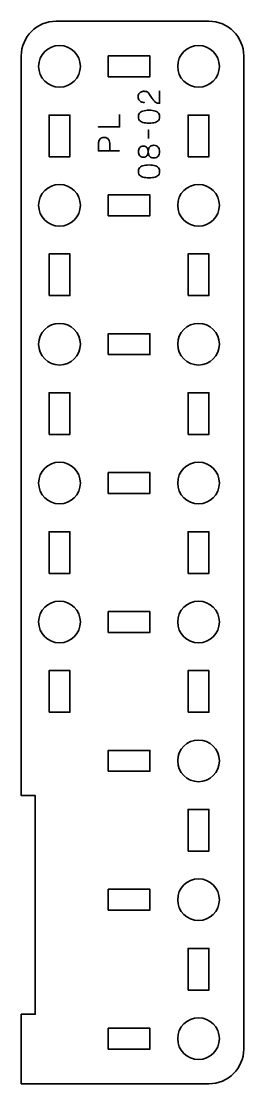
# Model space of a CAD drawing. Header units: centimetres. Extents: x -40 to 171, y -20 to 141.
# Drawn here: x 18.95 to 22.15, y 57.5 to 72.8 of the extents above; entities that cross this region are included whole.
import ezdxf

# ---------------------------------------------------------------- set-up
doc = ezdxf.new("R2010")
doc.units = ezdxf.units.CM
doc.header["$MEASUREMENT"] = 0
doc.layers.add('Layer 1', color=7, linetype='Continuous')

msp = doc.modelspace()

# ---------------------------------------------------------------- linework, layer by layer
at = {"layer": 'Layer 1', "color": 250, "lineweight": 35}
for points, knots in [([(21.65, 57.5), (21.65, 57.5), (19.35, 57.5), (19.35, 57.5), (19.35, 57.5), (19.35, 57.5), (18.95, 57.5), (18.95, 57.5), (18.95, 57.5), (18.95, 57.5), (18.95, 58.5), (18.95, 58.5), (18.95, 58.5), (18.95, 58.5), (19.15, 58.5), (19.15, 58.5), (19.15, 58.5), (19.15, 58.5), (19.15, 61.65), (19.15, 61.65), (19.15, 61.65), (19.15, 61.65), (18.95, 61.65), (18.95, 61.65), (18.95, 61.65), (18.95, 61.65), (18.95, 72.3), (18.95, 72.3), (18.95, 72.3), (18.95, 72.57609), (19.17391, 72.8), (19.45, 72.8), (19.45, 72.8), (19.45, 72.8), (21.65, 72.8), (21.65, 72.8), (21.65, 72.8), (21.92609, 72.8), (22.15, 72.57609), (22.15, 72.3), (22.15, 72.3), (22.15, 72.3), (22.15, 58), (22.15, 58), (22.15, 58), (22.15, 57.72391), (21.92609, 57.5), (21.65, 57.5)], [0, 0, 0, 0, 0.08333333, 0.08333333, 0.08333333, 0.08333333, 0.16666667, 0.16666667, 0.16666667, 0.16666667, 0.25, 0.25, 0.25, 0.25, 0.33333333, 0.33333333, 0.33333333, 0.33333333, 0.41666667, 0.41666667, 0.41666667, 0.41666667, 0.5, 0.5, 0.5, 0.5, 0.58333333, 0.58333333, 0.58333333, 0.58333333, 0.66666667, 0.66666667, 0.66666667, 0.66666667, 0.75, 0.75, 0.75, 0.75, 0.83333333, 0.83333333, 0.83333333, 0.83333333, 0.91666667, 0.91666667, 0.91666667, 0.91666667, 1, 1, 1, 1]), ([(19.2, 72.15), (19.2, 72.31566), (19.33434, 72.45), (19.5, 72.45), (19.5, 72.45), (19.66566, 72.45), (19.8, 72.31566), (19.8, 72.15), (19.8, 72.15), (19.8, 71.98434), (19.66566, 71.85), (19.5, 71.85), (19.5, 71.85), (19.33434, 71.85), (19.2, 71.98434), (19.2, 72.15)], [0, 0, 0, 0, 0.25, 0.25, 0.25, 0.25, 0.5, 0.5, 0.5, 0.5, 0.75, 0.75, 0.75, 0.75, 1, 1, 1, 1]), ([(21.2, 72.15), (21.2, 72.31566), (21.33434, 72.45), (21.5, 72.45), (21.5, 72.45), (21.66566, 72.45), (21.8, 72.31566), (21.8, 72.15), (21.8, 72.15), (21.8, 71.98434), (21.66566, 71.85), (21.5, 71.85), (21.5, 71.85), (21.33434, 71.85), (21.2, 71.98434), (21.2, 72.15)], [0, 0, 0, 0, 0.25, 0.25, 0.25, 0.25, 0.5, 0.5, 0.5, 0.5, 0.75, 0.75, 0.75, 0.75, 1, 1, 1, 1]), ([(20.2, 72), (20.2, 72), (20.2, 72.3), (20.2, 72.3), (20.2, 72.3), (20.2, 72.3), (20.8, 72.3), (20.8, 72.3), (20.8, 72.3), (20.8, 72.3), (20.8, 72), (20.8, 72), (20.8, 72), (20.8, 72), (20.2, 72), (20.2, 72)], [0, 0, 0, 0, 0.25, 0.25, 0.25, 0.25, 0.5, 0.5, 0.5, 0.5, 0.75, 0.75, 0.75, 0.75, 1, 1, 1, 1]), ([(19.35, 70.85), (19.35, 70.85), (19.35, 71.45), (19.35, 71.45), (19.35, 71.45), (19.35, 71.45), (19.65, 71.45), (19.65, 71.45), (19.65, 71.45), (19.65, 71.45), (19.65, 70.85), (19.65, 70.85), (19.65, 70.85), (19.65, 70.85), (19.35, 70.85), (19.35, 70.85)], [0, 0, 0, 0, 0.25, 0.25, 0.25, 0.25, 0.5, 0.5, 0.5, 0.5, 0.75, 0.75, 0.75, 0.75, 1, 1, 1, 1]), ([(21.35, 70.85), (21.35, 70.85), (21.35, 71.45), (21.35, 71.45), (21.35, 71.45), (21.35, 71.45), (21.65, 71.45), (21.65, 71.45), (21.65, 71.45), (21.65, 71.45), (21.65, 70.85), (21.65, 70.85), (21.65, 70.85), (21.65, 70.85), (21.35, 70.85), (21.35, 70.85)], [0, 0, 0, 0, 0.25, 0.25, 0.25, 0.25, 0.5, 0.5, 0.5, 0.5, 0.75, 0.75, 0.75, 0.75, 1, 1, 1, 1]), ([(19.2, 70.15), (19.2, 70.31566), (19.33434, 70.45), (19.5, 70.45), (19.5, 70.45), (19.66566, 70.45), (19.8, 70.31566), (19.8, 70.15), (19.8, 70.15), (19.8, 69.98434), (19.66566, 69.85), (19.5, 69.85), (19.5, 69.85), (19.33434, 69.85), (19.2, 69.98434), (19.2, 70.15)], [0, 0, 0, 0, 0.25, 0.25, 0.25, 0.25, 0.5, 0.5, 0.5, 0.5, 0.75, 0.75, 0.75, 0.75, 1, 1, 1, 1]), ([(21.2, 70.15), (21.2, 70.31566), (21.33434, 70.45), (21.5, 70.45), (21.5, 70.45), (21.66566, 70.45), (21.8, 70.31566), (21.8, 70.15), (21.8, 70.15), (21.8, 69.98434), (21.66566, 69.85), (21.5, 69.85), (21.5, 69.85), (21.33434, 69.85), (21.2, 69.98434), (21.2, 70.15)], [0, 0, 0, 0, 0.25, 0.25, 0.25, 0.25, 0.5, 0.5, 0.5, 0.5, 0.75, 0.75, 0.75, 0.75, 1, 1, 1, 1]), ([(20.2, 70), (20.2, 70), (20.2, 70.3), (20.2, 70.3), (20.2, 70.3), (20.2, 70.3), (20.8, 70.3), (20.8, 70.3), (20.8, 70.3), (20.8, 70.3), (20.8, 70), (20.8, 70), (20.8, 70), (20.8, 70), (20.2, 70), (20.2, 70)], [0, 0, 0, 0, 0.25, 0.25, 0.25, 0.25, 0.5, 0.5, 0.5, 0.5, 0.75, 0.75, 0.75, 0.75, 1, 1, 1, 1]), ([(19.35, 68.85), (19.35, 68.85), (19.35, 69.45), (19.35, 69.45), (19.35, 69.45), (19.35, 69.45), (19.65, 69.45), (19.65, 69.45), (19.65, 69.45), (19.65, 69.45), (19.65, 68.85), (19.65, 68.85), (19.65, 68.85), (19.65, 68.85), (19.35, 68.85), (19.35, 68.85)], [0, 0, 0, 0, 0.25, 0.25, 0.25, 0.25, 0.5, 0.5, 0.5, 0.5, 0.75, 0.75, 0.75, 0.75, 1, 1, 1, 1]), ([(21.35, 68.85), (21.35, 68.85), (21.35, 69.45), (21.35, 69.45), (21.35, 69.45), (21.35, 69.45), (21.65, 69.45), (21.65, 69.45), (21.65, 69.45), (21.65, 69.45), (21.65, 68.85), (21.65, 68.85), (21.65, 68.85), (21.65, 68.85), (21.35, 68.85), (21.35, 68.85)], [0, 0, 0, 0, 0.25, 0.25, 0.25, 0.25, 0.5, 0.5, 0.5, 0.5, 0.75, 0.75, 0.75, 0.75, 1, 1, 1, 1]), ([(19.2, 68.15), (19.2, 68.31566), (19.33434, 68.45), (19.5, 68.45), (19.5, 68.45), (19.66566, 68.45), (19.8, 68.31566), (19.8, 68.15), (19.8, 68.15), (19.8, 67.98434), (19.66566, 67.85), (19.5, 67.85), (19.5, 67.85), (19.33434, 67.85), (19.2, 67.98434), (19.2, 68.15)], [0, 0, 0, 0, 0.25, 0.25, 0.25, 0.25, 0.5, 0.5, 0.5, 0.5, 0.75, 0.75, 0.75, 0.75, 1, 1, 1, 1]), ([(21.2, 68.15), (21.2, 68.31566), (21.33434, 68.45), (21.5, 68.45), (21.5, 68.45), (21.66566, 68.45), (21.8, 68.31566), (21.8, 68.15), (21.8, 68.15), (21.8, 67.98434), (21.66566, 67.85), (21.5, 67.85), (21.5, 67.85), (21.33434, 67.85), (21.2, 67.98434), (21.2, 68.15)], [0, 0, 0, 0, 0.25, 0.25, 0.25, 0.25, 0.5, 0.5, 0.5, 0.5, 0.75, 0.75, 0.75, 0.75, 1, 1, 1, 1]), ([(20.2, 68), (20.2, 68), (20.2, 68.3), (20.2, 68.3), (20.2, 68.3), (20.2, 68.3), (20.8, 68.3), (20.8, 68.3), (20.8, 68.3), (20.8, 68.3), (20.8, 68), (20.8, 68), (20.8, 68), (20.8, 68), (20.2, 68), (20.2, 68)], [0, 0, 0, 0, 0.25, 0.25, 0.25, 0.25, 0.5, 0.5, 0.5, 0.5, 0.75, 0.75, 0.75, 0.75, 1, 1, 1, 1]), ([(19.35, 66.85), (19.35, 66.85), (19.35, 67.45), (19.35, 67.45), (19.35, 67.45), (19.35, 67.45), (19.65, 67.45), (19.65, 67.45), (19.65, 67.45), (19.65, 67.45), (19.65, 66.85), (19.65, 66.85), (19.65, 66.85), (19.65, 66.85), (19.35, 66.85), (19.35, 66.85)], [0, 0, 0, 0, 0.25, 0.25, 0.25, 0.25, 0.5, 0.5, 0.5, 0.5, 0.75, 0.75, 0.75, 0.75, 1, 1, 1, 1]), ([(21.35, 66.85), (21.35, 66.85), (21.35, 67.45), (21.35, 67.45), (21.35, 67.45), (21.35, 67.45), (21.65, 67.45), (21.65, 67.45), (21.65, 67.45), (21.65, 67.45), (21.65, 66.85), (21.65, 66.85), (21.65, 66.85), (21.65, 66.85), (21.35, 66.85), (21.35, 66.85)], [0, 0, 0, 0, 0.25, 0.25, 0.25, 0.25, 0.5, 0.5, 0.5, 0.5, 0.75, 0.75, 0.75, 0.75, 1, 1, 1, 1]), ([(19.2, 66.15), (19.2, 66.31566), (19.33434, 66.45), (19.5, 66.45), (19.5, 66.45), (19.66566, 66.45), (19.8, 66.31566), (19.8, 66.15), (19.8, 66.15), (19.8, 65.98434), (19.66566, 65.85), (19.5, 65.85), (19.5, 65.85), (19.33434, 65.85), (19.2, 65.98434), (19.2, 66.15)], [0, 0, 0, 0, 0.25, 0.25, 0.25, 0.25, 0.5, 0.5, 0.5, 0.5, 0.75, 0.75, 0.75, 0.75, 1, 1, 1, 1]), ([(21.2, 66.15), (21.2, 66.31566), (21.33434, 66.45), (21.5, 66.45), (21.5, 66.45), (21.66566, 66.45), (21.8, 66.31566), (21.8, 66.15), (21.8, 66.15), (21.8, 65.98434), (21.66566, 65.85), (21.5, 65.85), (21.5, 65.85), (21.33434, 65.85), (21.2, 65.98434), (21.2, 66.15)], [0, 0, 0, 0, 0.25, 0.25, 0.25, 0.25, 0.5, 0.5, 0.5, 0.5, 0.75, 0.75, 0.75, 0.75, 1, 1, 1, 1]), ([(20.2, 66), (20.2, 66), (20.2, 66.3), (20.2, 66.3), (20.2, 66.3), (20.2, 66.3), (20.8, 66.3), (20.8, 66.3), (20.8, 66.3), (20.8, 66.3), (20.8, 66), (20.8, 66), (20.8, 66), (20.8, 66), (20.2, 66), (20.2, 66)], [0, 0, 0, 0, 0.25, 0.25, 0.25, 0.25, 0.5, 0.5, 0.5, 0.5, 0.75, 0.75, 0.75, 0.75, 1, 1, 1, 1]), ([(19.35, 64.85), (19.35, 64.85), (19.35, 65.45), (19.35, 65.45), (19.35, 65.45), (19.35, 65.45), (19.65, 65.45), (19.65, 65.45), (19.65, 65.45), (19.65, 65.45), (19.65, 64.85), (19.65, 64.85), (19.65, 64.85), (19.65, 64.85), (19.35, 64.85), (19.35, 64.85)], [0, 0, 0, 0, 0.25, 0.25, 0.25, 0.25, 0.5, 0.5, 0.5, 0.5, 0.75, 0.75, 0.75, 0.75, 1, 1, 1, 1]), ([(21.35, 64.85), (21.35, 64.85), (21.35, 65.45), (21.35, 65.45), (21.35, 65.45), (21.35, 65.45), (21.65, 65.45), (21.65, 65.45), (21.65, 65.45), (21.65, 65.45), (21.65, 64.85), (21.65, 64.85), (21.65, 64.85), (21.65, 64.85), (21.35, 64.85), (21.35, 64.85)], [0, 0, 0, 0, 0.25, 0.25, 0.25, 0.25, 0.5, 0.5, 0.5, 0.5, 0.75, 0.75, 0.75, 0.75, 1, 1, 1, 1]), ([(19.2, 64.15), (19.2, 64.31566), (19.33434, 64.45), (19.5, 64.45), (19.5, 64.45), (19.66566, 64.45), (19.8, 64.31566), (19.8, 64.15), (19.8, 64.15), (19.8, 63.98434), (19.66566, 63.85), (19.5, 63.85), (19.5, 63.85), (19.33434, 63.85), (19.2, 63.98434), (19.2, 64.15)], [0, 0, 0, 0, 0.25, 0.25, 0.25, 0.25, 0.5, 0.5, 0.5, 0.5, 0.75, 0.75, 0.75, 0.75, 1, 1, 1, 1]), ([(21.2, 64.15), (21.2, 64.31566), (21.33434, 64.45), (21.5, 64.45), (21.5, 64.45), (21.66566, 64.45), (21.8, 64.31566), (21.8, 64.15), (21.8, 64.15), (21.8, 63.98434), (21.66566, 63.85), (21.5, 63.85), (21.5, 63.85), (21.33434, 63.85), (21.2, 63.98434), (21.2, 64.15)], [0, 0, 0, 0, 0.25, 0.25, 0.25, 0.25, 0.5, 0.5, 0.5, 0.5, 0.75, 0.75, 0.75, 0.75, 1, 1, 1, 1]), ([(20.2, 64), (20.2, 64), (20.2, 64.3), (20.2, 64.3), (20.2, 64.3), (20.2, 64.3), (20.8, 64.3), (20.8, 64.3), (20.8, 64.3), (20.8, 64.3), (20.8, 64), (20.8, 64), (20.8, 64), (20.8, 64), (20.2, 64), (20.2, 64)], [0, 0, 0, 0, 0.25, 0.25, 0.25, 0.25, 0.5, 0.5, 0.5, 0.5, 0.75, 0.75, 0.75, 0.75, 1, 1, 1, 1]), ([(19.35, 62.85), (19.35, 62.85), (19.35, 63.45), (19.35, 63.45), (19.35, 63.45), (19.35, 63.45), (19.65, 63.45), (19.65, 63.45), (19.65, 63.45), (19.65, 63.45), (19.65, 62.85), (19.65, 62.85), (19.65, 62.85), (19.65, 62.85), (19.35, 62.85), (19.35, 62.85)], [0, 0, 0, 0, 0.25, 0.25, 0.25, 0.25, 0.5, 0.5, 0.5, 0.5, 0.75, 0.75, 0.75, 0.75, 1, 1, 1, 1]), ([(21.35, 62.85), (21.35, 62.85), (21.35, 63.45), (21.35, 63.45), (21.35, 63.45), (21.35, 63.45), (21.65, 63.45), (21.65, 63.45), (21.65, 63.45), (21.65, 63.45), (21.65, 62.85), (21.65, 62.85), (21.65, 62.85), (21.65, 62.85), (21.35, 62.85), (21.35, 62.85)], [0, 0, 0, 0, 0.25, 0.25, 0.25, 0.25, 0.5, 0.5, 0.5, 0.5, 0.75, 0.75, 0.75, 0.75, 1, 1, 1, 1]), ([(21.2, 62.15), (21.2, 62.31566), (21.33434, 62.45), (21.5, 62.45), (21.5, 62.45), (21.66566, 62.45), (21.8, 62.31566), (21.8, 62.15), (21.8, 62.15), (21.8, 61.98434), (21.66566, 61.85), (21.5, 61.85), (21.5, 61.85), (21.33434, 61.85), (21.2, 61.98434), (21.2, 62.15)], [0, 0, 0, 0, 0.25, 0.25, 0.25, 0.25, 0.5, 0.5, 0.5, 0.5, 0.75, 0.75, 0.75, 0.75, 1, 1, 1, 1]), ([(20.2, 62), (20.2, 62), (20.2, 62.3), (20.2, 62.3), (20.2, 62.3), (20.2, 62.3), (20.8, 62.3), (20.8, 62.3), (20.8, 62.3), (20.8, 62.3), (20.8, 62), (20.8, 62), (20.8, 62), (20.8, 62), (20.2, 62), (20.2, 62)], [0, 0, 0, 0, 0.25, 0.25, 0.25, 0.25, 0.5, 0.5, 0.5, 0.5, 0.75, 0.75, 0.75, 0.75, 1, 1, 1, 1]), ([(21.35, 60.85), (21.35, 60.85), (21.35, 61.45), (21.35, 61.45), (21.35, 61.45), (21.35, 61.45), (21.65, 61.45), (21.65, 61.45), (21.65, 61.45), (21.65, 61.45), (21.65, 60.85), (21.65, 60.85), (21.65, 60.85), (21.65, 60.85), (21.35, 60.85), (21.35, 60.85)], [0, 0, 0, 0, 0.25, 0.25, 0.25, 0.25, 0.5, 0.5, 0.5, 0.5, 0.75, 0.75, 0.75, 0.75, 1, 1, 1, 1]), ([(21.2, 60.15), (21.2, 60.31566), (21.33434, 60.45), (21.5, 60.45), (21.5, 60.45), (21.66566, 60.45), (21.8, 60.31566), (21.8, 60.15), (21.8, 60.15), (21.8, 59.98434), (21.66566, 59.85), (21.5, 59.85), (21.5, 59.85), (21.33434, 59.85), (21.2, 59.98434), (21.2, 60.15)], [0, 0, 0, 0, 0.25, 0.25, 0.25, 0.25, 0.5, 0.5, 0.5, 0.5, 0.75, 0.75, 0.75, 0.75, 1, 1, 1, 1]), ([(20.2, 60), (20.2, 60), (20.2, 60.3), (20.2, 60.3), (20.2, 60.3), (20.2, 60.3), (20.8, 60.3), (20.8, 60.3), (20.8, 60.3), (20.8, 60.3), (20.8, 60), (20.8, 60), (20.8, 60), (20.8, 60), (20.2, 60), (20.2, 60)], [0, 0, 0, 0, 0.25, 0.25, 0.25, 0.25, 0.5, 0.5, 0.5, 0.5, 0.75, 0.75, 0.75, 0.75, 1, 1, 1, 1]), ([(21.35, 58.85), (21.35, 58.85), (21.35, 59.45), (21.35, 59.45), (21.35, 59.45), (21.35, 59.45), (21.65, 59.45), (21.65, 59.45), (21.65, 59.45), (21.65, 59.45), (21.65, 58.85), (21.65, 58.85), (21.65, 58.85), (21.65, 58.85), (21.35, 58.85), (21.35, 58.85)], [0, 0, 0, 0, 0.25, 0.25, 0.25, 0.25, 0.5, 0.5, 0.5, 0.5, 0.75, 0.75, 0.75, 0.75, 1, 1, 1, 1]), ([(21.2, 58.15), (21.2, 58.31566), (21.33434, 58.45), (21.5, 58.45), (21.5, 58.45), (21.66566, 58.45), (21.8, 58.31566), (21.8, 58.15), (21.8, 58.15), (21.8, 57.98434), (21.66566, 57.85), (21.5, 57.85), (21.5, 57.85), (21.33434, 57.85), (21.2, 57.98434), (21.2, 58.15)], [0, 0, 0, 0, 0.25, 0.25, 0.25, 0.25, 0.5, 0.5, 0.5, 0.5, 0.75, 0.75, 0.75, 0.75, 1, 1, 1, 1]), ([(20.2, 58), (20.2, 58), (20.2, 58.3), (20.2, 58.3), (20.2, 58.3), (20.2, 58.3), (20.8, 58.3), (20.8, 58.3), (20.8, 58.3), (20.8, 58.3), (20.8, 58), (20.8, 58), (20.8, 58), (20.8, 58), (20.2, 58), (20.2, 58)], [0, 0, 0, 0, 0.25, 0.25, 0.25, 0.25, 0.5, 0.5, 0.5, 0.5, 0.75, 0.75, 0.75, 0.75, 1, 1, 1, 1])]:
    msp.add_open_spline(points, degree=3, knots=knots, dxfattribs=at)
at = {"layer": 'Layer 1', "color": 30, "lineweight": 35}
for points, knots in [([(20.94023, 71.79985), (20.94023, 71.79985), (20.94023, 71.61824), (20.94023, 71.61824), (20.94023, 71.61824), (20.92795, 71.61859), (20.91709, 71.62014), (20.90777, 71.62276), (20.90777, 71.62276), (20.89846, 71.62544), (20.89028, 71.62903), (20.88322, 71.63348), (20.88322, 71.63348), (20.87617, 71.638), (20.86989, 71.64315), (20.86438, 71.649), (20.86438, 71.649), (20.85881, 71.65486), (20.85373, 71.66114), (20.84893, 71.66791), (20.84893, 71.66791), (20.8442, 71.67468), (20.83948, 71.68167), (20.83482, 71.68894), (20.83482, 71.68894), (20.83482, 71.68894), (20.78656, 71.76133), (20.78656, 71.76133), (20.78656, 71.76133), (20.78134, 71.76873), (20.7757, 71.77452), (20.76949, 71.77861), (20.76949, 71.77861), (20.76335, 71.78277), (20.75686, 71.78567), (20.75008, 71.78743), (20.75008, 71.78743), (20.74324, 71.78912), (20.73633, 71.79018), (20.7292, 71.79053), (20.7292, 71.79053), (20.72207, 71.79089), (20.71495, 71.79103), (20.70782, 71.79096), (20.70782, 71.79096), (20.70197, 71.79096), (20.69569, 71.79018), (20.68891, 71.78863), (20.68891, 71.78863), (20.68221, 71.78701), (20.67551, 71.78447), (20.66888, 71.78087), (20.66888, 71.78087), (20.66224, 71.77727), (20.65618, 71.77247), (20.65067, 71.76648), (20.65067, 71.76648), (20.64524, 71.76048), (20.64087, 71.75307), (20.63755, 71.74425), (20.63755, 71.74425), (20.63423, 71.73543), (20.63254, 71.72506), (20.63247, 71.71307), (20.63247, 71.71307), (20.63254, 71.701), (20.63423, 71.69035), (20.63748, 71.68117), (20.63748, 71.68117), (20.64072, 71.672), (20.64524, 71.66417), (20.65095, 71.65768), (20.65095, 71.65768), (20.65667, 71.65119), (20.6633, 71.64597), (20.67071, 71.64188), (20.67071, 71.64188), (20.67812, 71.63778), (20.68602, 71.63482), (20.69435, 71.63292), (20.69435, 71.63292), (20.70267, 71.63101), (20.71114, 71.63009), (20.71968, 71.63009), (20.71968, 71.63009), (20.71114, 71.63009), (20.70267, 71.63101), (20.69435, 71.63292), (20.69435, 71.63292), (20.68602, 71.63482), (20.67812, 71.63778), (20.67071, 71.64188), (20.67071, 71.64188), (20.6633, 71.64597), (20.65667, 71.65119), (20.65095, 71.65768), (20.65095, 71.65768), (20.64524, 71.66417), (20.64072, 71.672), (20.63748, 71.68117), (20.63748, 71.68117), (20.63423, 71.69035), (20.63254, 71.701), (20.63247, 71.71307), (20.63247, 71.71307), (20.63254, 71.72506), (20.63423, 71.73543), (20.63755, 71.74425), (20.63755, 71.74425), (20.64087, 71.75307), (20.64524, 71.76048), (20.65067, 71.76648), (20.65067, 71.76648), (20.65618, 71.77247), (20.66224, 71.77727), (20.66888, 71.78087), (20.66888, 71.78087), (20.67551, 71.78447), (20.68221, 71.78701), (20.68891, 71.78863), (20.68891, 71.78863), (20.69569, 71.79018), (20.70197, 71.79096), (20.70782, 71.79096), (20.70782, 71.79096), (20.71495, 71.79103), (20.72207, 71.79089), (20.7292, 71.79053), (20.7292, 71.79053), (20.73633, 71.79018), (20.74324, 71.78912), (20.75008, 71.78743), (20.75008, 71.78743), (20.75686, 71.78567), (20.76335, 71.78277), (20.76949, 71.77861), (20.76949, 71.77861), (20.7757, 71.77452), (20.78134, 71.76873), (20.78656, 71.76133), (20.78656, 71.76133), (20.78656, 71.76133), (20.83482, 71.68894), (20.83482, 71.68894), (20.83482, 71.68894), (20.83948, 71.68167), (20.8442, 71.67468), (20.84893, 71.66791), (20.84893, 71.66791), (20.85373, 71.66114), (20.85881, 71.65486), (20.86438, 71.649), (20.86438, 71.649), (20.86989, 71.64315), (20.87617, 71.638), (20.88322, 71.63348), (20.88322, 71.63348), (20.89028, 71.62903), (20.89846, 71.62544), (20.90777, 71.62276), (20.90777, 71.62276), (20.91709, 71.62014), (20.92795, 71.61859), (20.94023, 71.61824), (20.94023, 71.61824), (20.94023, 71.61824), (20.94023, 71.79985), (20.94023, 71.79985)], [0, 0, 0, 0, 0.02380952, 0.02380952, 0.02380952, 0.02380952, 0.04761905, 0.04761905, 0.04761905, 0.04761905, 0.07142857, 0.07142857, 0.07142857, 0.07142857, 0.0952381, 0.0952381, 0.0952381, 0.0952381, 0.11904762, 0.11904762, 0.11904762, 0.11904762, 0.14285714, 0.14285714, 0.14285714, 0.14285714, 0.16666667, 0.16666667, 0.16666667, 0.16666667, 0.19047619, 0.19047619, 0.19047619, 0.19047619, 0.21428571, 0.21428571, 0.21428571, 0.21428571, 0.23809524, 0.23809524, 0.23809524, 0.23809524, 0.26190476, 0.26190476, 0.26190476, 0.26190476, 0.28571429, 0.28571429, 0.28571429, 0.28571429, 0.30952381, 0.30952381, 0.30952381, 0.30952381, 0.33333333, 0.33333333, 0.33333333, 0.33333333, 0.35714286, 0.35714286, 0.35714286, 0.35714286, 0.38095238, 0.38095238, 0.38095238, 0.38095238, 0.4047619, 0.4047619, 0.4047619, 0.4047619, 0.42857143, 0.42857143, 0.42857143, 0.42857143, 0.45238095, 0.45238095, 0.45238095, 0.45238095, 0.47619048, 0.47619048, 0.47619048, 0.47619048, 0.5, 0.5, 0.5, 0.5, 0.52380952, 0.52380952, 0.52380952, 0.52380952, 0.54761905, 0.54761905, 0.54761905, 0.54761905, 0.57142857, 0.57142857, 0.57142857, 0.57142857, 0.5952381, 0.5952381, 0.5952381, 0.5952381, 0.61904762, 0.61904762, 0.61904762, 0.61904762, 0.64285714, 0.64285714, 0.64285714, 0.64285714, 0.66666667, 0.66666667, 0.66666667, 0.66666667, 0.69047619, 0.69047619, 0.69047619, 0.69047619, 0.71428571, 0.71428571, 0.71428571, 0.71428571, 0.73809524, 0.73809524, 0.73809524, 0.73809524, 0.76190476, 0.76190476, 0.76190476, 0.76190476, 0.78571429, 0.78571429, 0.78571429, 0.78571429, 0.80952381, 0.80952381, 0.80952381, 0.80952381, 0.83333333, 0.83333333, 0.83333333, 0.83333333, 0.85714286, 0.85714286, 0.85714286, 0.85714286, 0.88095238, 0.88095238, 0.88095238, 0.88095238, 0.9047619, 0.9047619, 0.9047619, 0.9047619, 0.92857143, 0.92857143, 0.92857143, 0.92857143, 0.95238095, 0.95238095, 0.95238095, 0.95238095, 0.97619048, 0.97619048, 0.97619048, 0.97619048, 1, 1, 1, 1]), ([(20.36492, 71.45695), (20.36492, 71.45695), (20.36492, 71.27873), (20.36492, 71.27873), (20.36492, 71.27873), (20.36492, 71.27873), (20.0597, 71.27873), (20.0597, 71.27873), (20.0597, 71.27873), (20.0597, 71.27873), (20.36492, 71.27873), (20.36492, 71.27873), (20.36492, 71.27873), (20.36492, 71.27873), (20.36492, 71.45695), (20.36492, 71.45695)], [0, 0, 0, 0, 0.25, 0.25, 0.25, 0.25, 0.5, 0.5, 0.5, 0.5, 0.75, 0.75, 0.75, 0.75, 1, 1, 1, 1]), ([(20.94023, 71.42563), (20.94016, 71.44044), (20.93755, 71.45321), (20.93247, 71.46387), (20.93247, 71.46387), (20.92739, 71.47445), (20.92012, 71.48327), (20.91088, 71.49032), (20.91088, 71.49032), (20.90157, 71.49731), (20.89056, 71.50281), (20.87786, 71.5069), (20.87786, 71.5069), (20.86516, 71.51093), (20.85126, 71.51382), (20.83602, 71.51544), (20.83602, 71.51544), (20.82078, 71.51714), (20.80476, 71.51798), (20.78783, 71.51791), (20.78783, 71.51791), (20.77097, 71.51798), (20.75495, 71.51714), (20.73978, 71.51544), (20.73978, 71.51544), (20.72461, 71.51382), (20.71064, 71.51093), (20.69794, 71.5069), (20.69794, 71.5069), (20.68531, 71.50281), (20.67431, 71.49731), (20.66492, 71.49032), (20.66492, 71.49032), (20.65561, 71.48327), (20.64834, 71.47445), (20.64326, 71.46387), (20.64326, 71.46387), (20.63811, 71.45321), (20.6355, 71.44044), (20.63543, 71.42563), (20.63543, 71.42563), (20.6355, 71.41081), (20.63811, 71.39804), (20.64326, 71.38738), (20.64326, 71.38738), (20.64834, 71.3768), (20.65561, 71.36798), (20.66492, 71.36093), (20.66492, 71.36093), (20.67431, 71.35394), (20.68531, 71.34844), (20.69794, 71.34435), (20.69794, 71.34435), (20.71064, 71.34032), (20.72461, 71.33743), (20.73978, 71.33581), (20.73978, 71.33581), (20.75495, 71.33412), (20.77097, 71.33327), (20.78783, 71.33334), (20.78783, 71.33334), (20.80476, 71.33327), (20.82078, 71.33412), (20.83602, 71.33581), (20.83602, 71.33581), (20.85126, 71.33743), (20.86516, 71.34032), (20.87786, 71.34435), (20.87786, 71.34435), (20.89056, 71.34844), (20.90157, 71.35394), (20.91088, 71.36093), (20.91088, 71.36093), (20.92012, 71.36798), (20.92739, 71.3768), (20.93247, 71.38738), (20.93247, 71.38738), (20.93755, 71.39804), (20.94016, 71.41081), (20.94023, 71.42563)], [0, 0, 0, 0, 0.05, 0.05, 0.05, 0.05, 0.1, 0.1, 0.1, 0.1, 0.15, 0.15, 0.15, 0.15, 0.2, 0.2, 0.2, 0.2, 0.25, 0.25, 0.25, 0.25, 0.3, 0.3, 0.3, 0.3, 0.35, 0.35, 0.35, 0.35, 0.4, 0.4, 0.4, 0.4, 0.45, 0.45, 0.45, 0.45, 0.5, 0.5, 0.5, 0.5, 0.55, 0.55, 0.55, 0.55, 0.6, 0.6, 0.6, 0.6, 0.65, 0.65, 0.65, 0.65, 0.7, 0.7, 0.7, 0.7, 0.75, 0.75, 0.75, 0.75, 0.8, 0.8, 0.8, 0.8, 0.85, 0.85, 0.85, 0.85, 0.9, 0.9, 0.9, 0.9, 0.95, 0.95, 0.95, 0.95, 1, 1, 1, 1]), ([(20.94023, 71.42563), (20.94016, 71.44044), (20.93755, 71.45321), (20.93247, 71.46387), (20.93247, 71.46387), (20.92739, 71.47445), (20.92012, 71.48327), (20.91088, 71.49032), (20.91088, 71.49032), (20.90157, 71.49731), (20.89056, 71.50281), (20.87786, 71.5069), (20.87786, 71.5069), (20.86516, 71.51093), (20.85126, 71.51382), (20.83602, 71.51544), (20.83602, 71.51544), (20.82078, 71.51714), (20.80476, 71.51798), (20.78783, 71.51791), (20.78783, 71.51791), (20.77097, 71.51798), (20.75495, 71.51714), (20.73978, 71.51544), (20.73978, 71.51544), (20.72461, 71.51382), (20.71064, 71.51093), (20.69794, 71.5069), (20.69794, 71.5069), (20.68531, 71.50281), (20.67431, 71.49731), (20.66492, 71.49032), (20.66492, 71.49032), (20.65561, 71.48327), (20.64834, 71.47445), (20.64326, 71.46387), (20.64326, 71.46387), (20.63811, 71.45321), (20.6355, 71.44044), (20.63543, 71.42563), (20.63543, 71.42563), (20.6355, 71.41081), (20.63811, 71.39804), (20.64326, 71.38738), (20.64326, 71.38738), (20.64834, 71.3768), (20.65561, 71.36798), (20.66492, 71.36093), (20.66492, 71.36093), (20.67431, 71.35394), (20.68531, 71.34844), (20.69794, 71.34435), (20.69794, 71.34435), (20.71064, 71.34032), (20.72461, 71.33743), (20.73978, 71.33581), (20.73978, 71.33581), (20.75495, 71.33412), (20.77097, 71.33327), (20.78783, 71.33334), (20.78783, 71.33334), (20.80476, 71.33327), (20.82078, 71.33412), (20.83602, 71.33581), (20.83602, 71.33581), (20.85126, 71.33743), (20.86516, 71.34032), (20.87786, 71.34435), (20.87786, 71.34435), (20.89056, 71.34844), (20.90157, 71.35394), (20.91088, 71.36093), (20.91088, 71.36093), (20.92012, 71.36798), (20.92739, 71.3768), (20.93247, 71.38738), (20.93247, 71.38738), (20.93755, 71.39804), (20.94016, 71.41081), (20.94023, 71.42563)], [0, 0, 0, 0, 0.05, 0.05, 0.05, 0.05, 0.1, 0.1, 0.1, 0.1, 0.15, 0.15, 0.15, 0.15, 0.2, 0.2, 0.2, 0.2, 0.25, 0.25, 0.25, 0.25, 0.3, 0.3, 0.3, 0.3, 0.35, 0.35, 0.35, 0.35, 0.4, 0.4, 0.4, 0.4, 0.45, 0.45, 0.45, 0.45, 0.5, 0.5, 0.5, 0.5, 0.55, 0.55, 0.55, 0.55, 0.6, 0.6, 0.6, 0.6, 0.65, 0.65, 0.65, 0.65, 0.7, 0.7, 0.7, 0.7, 0.75, 0.75, 0.75, 0.75, 0.8, 0.8, 0.8, 0.8, 0.85, 0.85, 0.85, 0.85, 0.9, 0.9, 0.9, 0.9, 0.95, 0.95, 0.95, 0.95, 1, 1, 1, 1]), ([(20.78063, 71.11321), (20.78063, 71.11321), (20.78063, 71.2364), (20.78063, 71.2364), (20.78063, 71.2364), (20.78063, 71.2364), (20.78063, 71.11321), (20.78063, 71.11321)], [0, 0, 0, 0, 0.5, 0.5, 0.5, 0.5, 1, 1, 1, 1]), ([(20.36492, 70.93245), (20.36492, 70.93245), (20.0597, 70.93245), (20.0597, 70.93245), (20.0597, 70.93245), (20.0597, 70.93245), (20.0597, 71.02982), (20.0597, 71.02982), (20.0597, 71.02982), (20.05977, 71.04929), (20.06196, 71.0653), (20.06619, 71.07793), (20.06619, 71.07793), (20.07035, 71.09049), (20.07614, 71.10037), (20.08348, 71.1075), (20.08348, 71.1075), (20.09074, 71.11462), (20.09907, 71.1197), (20.10845, 71.12281), (20.10845, 71.12281), (20.11784, 71.12584), (20.12764, 71.1276), (20.13802, 71.12803), (20.13802, 71.12803), (20.14839, 71.12852), (20.15855, 71.12732), (20.16842, 71.1245), (20.16842, 71.1245), (20.1783, 71.12161), (20.18726, 71.11674), (20.19531, 71.10975), (20.19531, 71.10975), (20.20335, 71.10284), (20.20977, 71.09346), (20.2145, 71.08167), (20.2145, 71.08167), (20.21929, 71.06989), (20.22169, 71.05529), (20.22183, 71.03786), (20.22183, 71.03786), (20.22183, 71.03786), (20.22183, 70.93245), (20.22183, 70.93245), (20.22183, 70.93245), (20.22183, 70.93245), (20.22183, 71.03786), (20.22183, 71.03786), (20.22183, 71.03786), (20.22169, 71.05493), (20.21929, 71.0694), (20.2145, 71.08111), (20.2145, 71.08111), (20.20977, 71.09289), (20.20335, 71.10228), (20.19531, 71.10933), (20.19531, 71.10933), (20.18726, 71.11632), (20.1783, 71.12133), (20.16842, 71.12429), (20.16842, 71.12429), (20.15855, 71.12725), (20.14839, 71.12852), (20.13802, 71.12803), (20.13802, 71.12803), (20.12764, 71.1276), (20.11784, 71.12584), (20.10845, 71.12267), (20.10845, 71.12267), (20.09907, 71.11956), (20.09074, 71.11434), (20.08348, 71.10721), (20.08348, 71.10721), (20.07614, 71.10002), (20.07035, 71.09014), (20.06619, 71.07758), (20.06619, 71.07758), (20.06196, 71.06495), (20.05977, 71.04908), (20.0597, 71.02982), (20.0597, 71.02982), (20.0597, 71.02982), (20.0597, 70.93245), (20.0597, 70.93245), (20.0597, 70.93245), (20.0597, 70.93245), (20.36492, 70.93245), (20.36492, 70.93245)], [0, 0, 0, 0, 0.04545455, 0.04545455, 0.04545455, 0.04545455, 0.09090909, 0.09090909, 0.09090909, 0.09090909, 0.13636364, 0.13636364, 0.13636364, 0.13636364, 0.18181818, 0.18181818, 0.18181818, 0.18181818, 0.22727273, 0.22727273, 0.22727273, 0.22727273, 0.27272727, 0.27272727, 0.27272727, 0.27272727, 0.31818182, 0.31818182, 0.31818182, 0.31818182, 0.36363636, 0.36363636, 0.36363636, 0.36363636, 0.40909091, 0.40909091, 0.40909091, 0.40909091, 0.45454545, 0.45454545, 0.45454545, 0.45454545, 0.5, 0.5, 0.5, 0.5, 0.54545455, 0.54545455, 0.54545455, 0.54545455, 0.59090909, 0.59090909, 0.59090909, 0.59090909, 0.63636364, 0.63636364, 0.63636364, 0.63636364, 0.68181818, 0.68181818, 0.68181818, 0.68181818, 0.72727273, 0.72727273, 0.72727273, 0.72727273, 0.77272727, 0.77272727, 0.77272727, 0.77272727, 0.81818182, 0.81818182, 0.81818182, 0.81818182, 0.86363636, 0.86363636, 0.86363636, 0.86363636, 0.90909091, 0.90909091, 0.90909091, 0.90909091, 0.95454545, 0.95454545, 0.95454545, 0.95454545, 1, 1, 1, 1]), ([(20.7764, 70.92187), (20.7764, 70.93273), (20.77513, 70.94289), (20.77259, 70.95242), (20.77259, 70.95242), (20.76998, 70.96187), (20.76589, 70.9702), (20.76031, 70.97746), (20.76031, 70.97746), (20.75474, 70.98466), (20.74747, 70.9903), (20.73851, 70.9944), (20.73851, 70.9944), (20.72962, 70.99849), (20.71883, 71.00053), (20.70613, 71.0006), (20.70613, 71.0006), (20.69343, 71.00053), (20.68256, 70.99856), (20.67353, 70.99468), (20.67353, 70.99468), (20.6645, 70.9908), (20.65709, 70.98529), (20.65145, 70.97824), (20.65145, 70.97824), (20.64573, 70.97118), (20.64157, 70.96286), (20.63896, 70.95326), (20.63896, 70.95326), (20.63635, 70.94374), (20.63522, 70.93322), (20.63543, 70.92187), (20.63543, 70.92187), (20.63564, 70.91051), (20.63706, 70.89999), (20.63967, 70.89047), (20.63967, 70.89047), (20.64235, 70.88087), (20.64651, 70.87255), (20.65208, 70.86549), (20.65208, 70.86549), (20.65766, 70.85844), (20.66485, 70.85293), (20.67374, 70.84905), (20.67374, 70.84905), (20.6827, 70.84517), (20.6935, 70.8432), (20.70613, 70.84313), (20.70613, 70.84313), (20.71883, 70.8432), (20.72962, 70.84524), (20.73851, 70.84934), (20.73851, 70.84934), (20.74747, 70.85343), (20.75474, 70.85907), (20.76031, 70.86634), (20.76031, 70.86634), (20.76589, 70.87354), (20.76998, 70.88186), (20.77259, 70.89132), (20.77259, 70.89132), (20.77513, 70.90084), (20.7764, 70.911), (20.7764, 70.92187)], [0, 0, 0, 0, 0.0625, 0.0625, 0.0625, 0.0625, 0.125, 0.125, 0.125, 0.125, 0.1875, 0.1875, 0.1875, 0.1875, 0.25, 0.25, 0.25, 0.25, 0.3125, 0.3125, 0.3125, 0.3125, 0.375, 0.375, 0.375, 0.375, 0.4375, 0.4375, 0.4375, 0.4375, 0.5, 0.5, 0.5, 0.5, 0.5625, 0.5625, 0.5625, 0.5625, 0.625, 0.625, 0.625, 0.625, 0.6875, 0.6875, 0.6875, 0.6875, 0.75, 0.75, 0.75, 0.75, 0.8125, 0.8125, 0.8125, 0.8125, 0.875, 0.875, 0.875, 0.875, 0.9375, 0.9375, 0.9375, 0.9375, 1, 1, 1, 1]), ([(20.7764, 70.92187), (20.7764, 70.93273), (20.77513, 70.94289), (20.77259, 70.95242), (20.77259, 70.95242), (20.76998, 70.96187), (20.76589, 70.9702), (20.76031, 70.97746), (20.76031, 70.97746), (20.75474, 70.98466), (20.74747, 70.9903), (20.73851, 70.9944), (20.73851, 70.9944), (20.72962, 70.99849), (20.71883, 71.00053), (20.70613, 71.0006), (20.70613, 71.0006), (20.69343, 71.00053), (20.68256, 70.99856), (20.67353, 70.99468), (20.67353, 70.99468), (20.6645, 70.9908), (20.65709, 70.98529), (20.65145, 70.97824), (20.65145, 70.97824), (20.64573, 70.97118), (20.64157, 70.96286), (20.63896, 70.95326), (20.63896, 70.95326), (20.63635, 70.94374), (20.63522, 70.93322), (20.63543, 70.92187), (20.63543, 70.92187), (20.63564, 70.91051), (20.63706, 70.89999), (20.63967, 70.89047), (20.63967, 70.89047), (20.64235, 70.88087), (20.64651, 70.87255), (20.65208, 70.86549), (20.65208, 70.86549), (20.65766, 70.85844), (20.66485, 70.85293), (20.67374, 70.84905), (20.67374, 70.84905), (20.6827, 70.84517), (20.6935, 70.8432), (20.70613, 70.84313), (20.70613, 70.84313), (20.71883, 70.8432), (20.72962, 70.84524), (20.73851, 70.84934), (20.73851, 70.84934), (20.74747, 70.85343), (20.75474, 70.85907), (20.76031, 70.86634), (20.76031, 70.86634), (20.76589, 70.87354), (20.76998, 70.88186), (20.77259, 70.89132), (20.77259, 70.89132), (20.77513, 70.90084), (20.7764, 70.911), (20.7764, 70.92187)], [0, 0, 0, 0, 0.0625, 0.0625, 0.0625, 0.0625, 0.125, 0.125, 0.125, 0.125, 0.1875, 0.1875, 0.1875, 0.1875, 0.25, 0.25, 0.25, 0.25, 0.3125, 0.3125, 0.3125, 0.3125, 0.375, 0.375, 0.375, 0.375, 0.4375, 0.4375, 0.4375, 0.4375, 0.5, 0.5, 0.5, 0.5, 0.5625, 0.5625, 0.5625, 0.5625, 0.625, 0.625, 0.625, 0.625, 0.6875, 0.6875, 0.6875, 0.6875, 0.75, 0.75, 0.75, 0.75, 0.8125, 0.8125, 0.8125, 0.8125, 0.875, 0.875, 0.875, 0.875, 0.9375, 0.9375, 0.9375, 0.9375, 1, 1, 1, 1]), ([(20.94023, 70.92187), (20.94023, 70.93457), (20.93875, 70.94642), (20.93564, 70.95743), (20.93564, 70.95743), (20.93254, 70.96843), (20.92767, 70.9781), (20.92111, 70.98649), (20.92111, 70.98649), (20.91448, 70.99482), (20.90601, 71.00138), (20.89557, 71.00611), (20.89557, 71.00611), (20.8852, 71.01084), (20.87271, 71.01323), (20.8581, 71.0133), (20.8581, 71.0133), (20.8387, 71.01316), (20.82297, 71.00935), (20.81097, 71.0018), (20.81097, 71.0018), (20.79891, 70.99426), (20.79016, 70.98367), (20.78459, 70.97005), (20.78459, 70.97005), (20.77908, 70.95637), (20.77633, 70.94035), (20.7764, 70.92187), (20.7764, 70.92187), (20.77633, 70.90345), (20.77908, 70.88736), (20.78459, 70.87382), (20.78459, 70.87382), (20.79016, 70.8602), (20.79891, 70.84969), (20.81097, 70.84221), (20.81097, 70.84221), (20.82297, 70.83473), (20.8387, 70.83092), (20.8581, 70.83085), (20.8581, 70.83085), (20.87271, 70.83092), (20.8852, 70.83332), (20.89557, 70.83805), (20.89557, 70.83805), (20.90601, 70.84277), (20.91448, 70.84926), (20.92111, 70.85766), (20.92111, 70.85766), (20.92767, 70.86599), (20.93254, 70.87558), (20.93564, 70.88659), (20.93564, 70.88659), (20.93875, 70.89752), (20.94023, 70.90931), (20.94023, 70.92187)], [0, 0, 0, 0, 0.07142857, 0.07142857, 0.07142857, 0.07142857, 0.14285714, 0.14285714, 0.14285714, 0.14285714, 0.21428571, 0.21428571, 0.21428571, 0.21428571, 0.28571429, 0.28571429, 0.28571429, 0.28571429, 0.35714286, 0.35714286, 0.35714286, 0.35714286, 0.42857143, 0.42857143, 0.42857143, 0.42857143, 0.5, 0.5, 0.5, 0.5, 0.57142857, 0.57142857, 0.57142857, 0.57142857, 0.64285714, 0.64285714, 0.64285714, 0.64285714, 0.71428571, 0.71428571, 0.71428571, 0.71428571, 0.78571429, 0.78571429, 0.78571429, 0.78571429, 0.85714286, 0.85714286, 0.85714286, 0.85714286, 0.92857143, 0.92857143, 0.92857143, 0.92857143, 1, 1, 1, 1]), ([(20.94023, 70.92187), (20.94023, 70.93457), (20.93875, 70.94642), (20.93564, 70.95743), (20.93564, 70.95743), (20.93254, 70.96843), (20.92767, 70.9781), (20.92111, 70.98649), (20.92111, 70.98649), (20.91448, 70.99482), (20.90601, 71.00138), (20.89557, 71.00611), (20.89557, 71.00611), (20.8852, 71.01084), (20.87271, 71.01323), (20.8581, 71.0133), (20.8581, 71.0133), (20.8387, 71.01316), (20.82297, 71.00935), (20.81097, 71.0018), (20.81097, 71.0018), (20.79891, 70.99426), (20.79016, 70.98367), (20.78459, 70.97005), (20.78459, 70.97005), (20.77908, 70.95637), (20.77633, 70.94035), (20.7764, 70.92187), (20.7764, 70.92187), (20.77633, 70.90345), (20.77908, 70.88736), (20.78459, 70.87382), (20.78459, 70.87382), (20.79016, 70.8602), (20.79891, 70.84969), (20.81097, 70.84221), (20.81097, 70.84221), (20.82297, 70.83473), (20.8387, 70.83092), (20.8581, 70.83085), (20.8581, 70.83085), (20.87271, 70.83092), (20.8852, 70.83332), (20.89557, 70.83805), (20.89557, 70.83805), (20.90601, 70.84277), (20.91448, 70.84926), (20.92111, 70.85766), (20.92111, 70.85766), (20.92767, 70.86599), (20.93254, 70.87558), (20.93564, 70.88659), (20.93564, 70.88659), (20.93875, 70.89752), (20.94023, 70.90931), (20.94023, 70.92187)], [0, 0, 0, 0, 0.07142857, 0.07142857, 0.07142857, 0.07142857, 0.14285714, 0.14285714, 0.14285714, 0.14285714, 0.21428571, 0.21428571, 0.21428571, 0.21428571, 0.28571429, 0.28571429, 0.28571429, 0.28571429, 0.35714286, 0.35714286, 0.35714286, 0.35714286, 0.42857143, 0.42857143, 0.42857143, 0.42857143, 0.5, 0.5, 0.5, 0.5, 0.57142857, 0.57142857, 0.57142857, 0.57142857, 0.64285714, 0.64285714, 0.64285714, 0.64285714, 0.71428571, 0.71428571, 0.71428571, 0.71428571, 0.78571429, 0.78571429, 0.78571429, 0.78571429, 0.85714286, 0.85714286, 0.85714286, 0.85714286, 0.92857143, 0.92857143, 0.92857143, 0.92857143, 1, 1, 1, 1]), ([(20.94023, 70.63824), (20.94016, 70.65305), (20.93755, 70.66582), (20.93247, 70.67648), (20.93247, 70.67648), (20.92739, 70.68706), (20.92012, 70.69588), (20.91088, 70.70293), (20.91088, 70.70293), (20.90157, 70.70992), (20.89056, 70.71542), (20.87786, 70.71951), (20.87786, 70.71951), (20.86516, 70.72354), (20.85126, 70.72643), (20.83602, 70.72805), (20.83602, 70.72805), (20.82078, 70.72975), (20.80476, 70.73059), (20.78783, 70.73052), (20.78783, 70.73052), (20.77097, 70.73059), (20.75495, 70.72975), (20.73978, 70.72805), (20.73978, 70.72805), (20.72461, 70.72643), (20.71064, 70.72354), (20.69794, 70.71951), (20.69794, 70.71951), (20.68531, 70.71542), (20.67431, 70.70992), (20.66492, 70.70293), (20.66492, 70.70293), (20.65561, 70.69588), (20.64834, 70.68706), (20.64326, 70.67648), (20.64326, 70.67648), (20.63811, 70.66582), (20.6355, 70.65305), (20.63543, 70.63824), (20.63543, 70.63824), (20.6355, 70.62342), (20.63811, 70.61065), (20.64326, 70.59999), (20.64326, 70.59999), (20.64834, 70.58941), (20.65561, 70.58059), (20.66492, 70.57354), (20.66492, 70.57354), (20.67431, 70.56655), (20.68531, 70.56105), (20.69794, 70.55696), (20.69794, 70.55696), (20.71064, 70.55293), (20.72461, 70.55004), (20.73978, 70.54842), (20.73978, 70.54842), (20.75495, 70.54673), (20.77097, 70.54588), (20.78783, 70.54595), (20.78783, 70.54595), (20.80476, 70.54588), (20.82078, 70.54673), (20.83602, 70.54842), (20.83602, 70.54842), (20.85126, 70.55004), (20.86516, 70.55293), (20.87786, 70.55696), (20.87786, 70.55696), (20.89056, 70.56105), (20.90157, 70.56655), (20.91088, 70.57354), (20.91088, 70.57354), (20.92012, 70.58059), (20.92739, 70.58941), (20.93247, 70.59999), (20.93247, 70.59999), (20.93755, 70.61065), (20.94016, 70.62342), (20.94023, 70.63824)], [0, 0, 0, 0, 0.05, 0.05, 0.05, 0.05, 0.1, 0.1, 0.1, 0.1, 0.15, 0.15, 0.15, 0.15, 0.2, 0.2, 0.2, 0.2, 0.25, 0.25, 0.25, 0.25, 0.3, 0.3, 0.3, 0.3, 0.35, 0.35, 0.35, 0.35, 0.4, 0.4, 0.4, 0.4, 0.45, 0.45, 0.45, 0.45, 0.5, 0.5, 0.5, 0.5, 0.55, 0.55, 0.55, 0.55, 0.6, 0.6, 0.6, 0.6, 0.65, 0.65, 0.65, 0.65, 0.7, 0.7, 0.7, 0.7, 0.75, 0.75, 0.75, 0.75, 0.8, 0.8, 0.8, 0.8, 0.85, 0.85, 0.85, 0.85, 0.9, 0.9, 0.9, 0.9, 0.95, 0.95, 0.95, 0.95, 1, 1, 1, 1]), ([(20.94023, 70.63824), (20.94016, 70.65305), (20.93755, 70.66582), (20.93247, 70.67648), (20.93247, 70.67648), (20.92739, 70.68706), (20.92012, 70.69588), (20.91088, 70.70293), (20.91088, 70.70293), (20.90157, 70.70992), (20.89056, 70.71542), (20.87786, 70.71951), (20.87786, 70.71951), (20.86516, 70.72354), (20.85126, 70.72643), (20.83602, 70.72805), (20.83602, 70.72805), (20.82078, 70.72975), (20.80476, 70.73059), (20.78783, 70.73052), (20.78783, 70.73052), (20.77097, 70.73059), (20.75495, 70.72975), (20.73978, 70.72805), (20.73978, 70.72805), (20.72461, 70.72643), (20.71064, 70.72354), (20.69794, 70.71951), (20.69794, 70.71951), (20.68531, 70.71542), (20.67431, 70.70992), (20.66492, 70.70293), (20.66492, 70.70293), (20.65561, 70.69588), (20.64834, 70.68706), (20.64326, 70.67648), (20.64326, 70.67648), (20.63811, 70.66582), (20.6355, 70.65305), (20.63543, 70.63824), (20.63543, 70.63824), (20.6355, 70.62342), (20.63811, 70.61065), (20.64326, 70.59999), (20.64326, 70.59999), (20.64834, 70.58941), (20.65561, 70.58059), (20.66492, 70.57354), (20.66492, 70.57354), (20.67431, 70.56655), (20.68531, 70.56105), (20.69794, 70.55696), (20.69794, 70.55696), (20.71064, 70.55293), (20.72461, 70.55004), (20.73978, 70.54842), (20.73978, 70.54842), (20.75495, 70.54673), (20.77097, 70.54588), (20.78783, 70.54595), (20.78783, 70.54595), (20.80476, 70.54588), (20.82078, 70.54673), (20.83602, 70.54842), (20.83602, 70.54842), (20.85126, 70.55004), (20.86516, 70.55293), (20.87786, 70.55696), (20.87786, 70.55696), (20.89056, 70.56105), (20.90157, 70.56655), (20.91088, 70.57354), (20.91088, 70.57354), (20.92012, 70.58059), (20.92739, 70.58941), (20.93247, 70.59999), (20.93247, 70.59999), (20.93755, 70.61065), (20.94016, 70.62342), (20.94023, 70.63824)], [0, 0, 0, 0, 0.05, 0.05, 0.05, 0.05, 0.1, 0.1, 0.1, 0.1, 0.15, 0.15, 0.15, 0.15, 0.2, 0.2, 0.2, 0.2, 0.25, 0.25, 0.25, 0.25, 0.3, 0.3, 0.3, 0.3, 0.35, 0.35, 0.35, 0.35, 0.4, 0.4, 0.4, 0.4, 0.45, 0.45, 0.45, 0.45, 0.5, 0.5, 0.5, 0.5, 0.55, 0.55, 0.55, 0.55, 0.6, 0.6, 0.6, 0.6, 0.65, 0.65, 0.65, 0.65, 0.7, 0.7, 0.7, 0.7, 0.75, 0.75, 0.75, 0.75, 0.8, 0.8, 0.8, 0.8, 0.85, 0.85, 0.85, 0.85, 0.9, 0.9, 0.9, 0.9, 0.95, 0.95, 0.95, 0.95, 1, 1, 1, 1])]:
    msp.add_open_spline(points, degree=3, knots=knots, dxfattribs=at)

doc.saveas('drawing.dxf')
